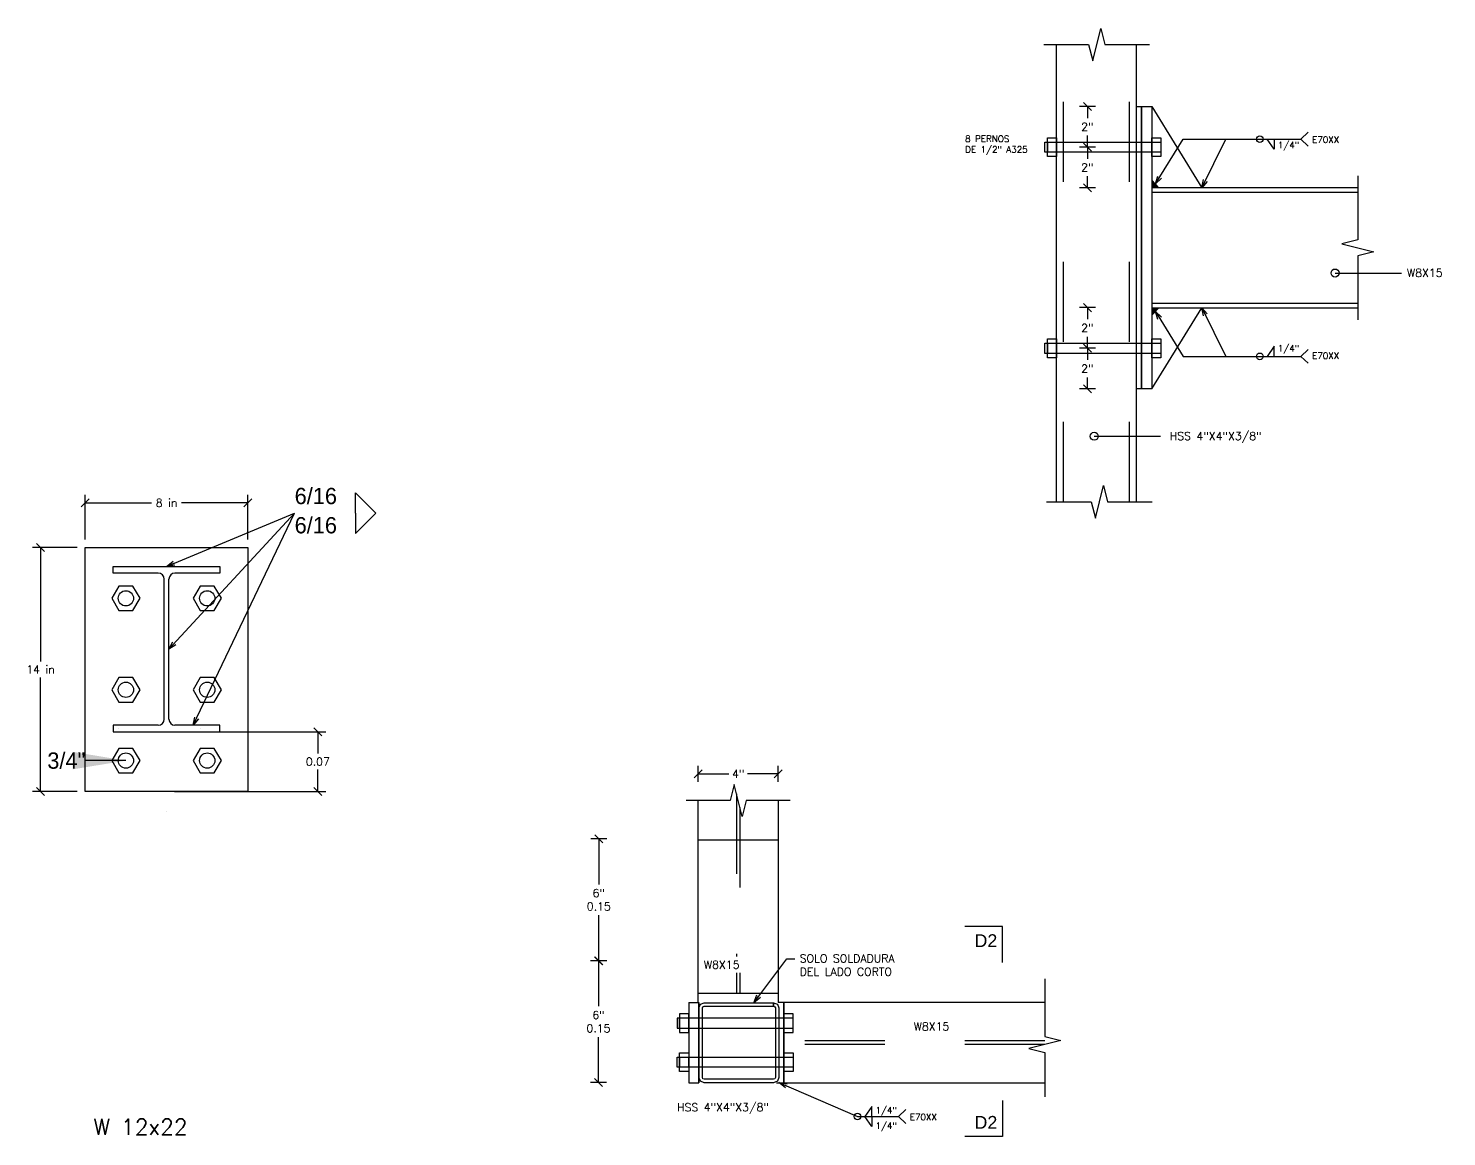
# Model space of a CAD drawing. Header units: metres. Extents: x -44 to 358, y -286 to 66.
# Drawn here: x 147.023 to 148.795, y 10.563 to 11.948 of the extents above; entities that cross this region are included whole.
import ezdxf
from ezdxf.enums import TextEntityAlignment as Align

# ---------------------------------------------------------------- set-up
doc = ezdxf.new("R2010")
doc.units = ezdxf.units.M
doc.header["$LTSCALE"] = 0.3
doc.header["$PDMODE"] = 3
doc.linetypes.add('DASHED', pattern=[0.75, 0.5, -0.25])
for name, color, linetype in [('CONNECTORS', 7, 'Continuous'), ('DEFAULT', 7, 'Continuous'), ('DEFAULT_DEFAULT', 7, 'Continuous'), ('DIMTEXTO', 4, 'Continuous'), ('GEOMETRY_CONNECTORS', 7, 'Continuous'), ('GEOMETRY_MEMBERS', 7, 'Continuous'), ('GEOMETRY_WELDS', 7, 'Continuous'), ('MALLA', 2, 'Continuous'), ('MEMBERS', 7, 'Continuous'), ('Vigas Perfil', 1, 'Continuous')]:
    doc.layers.add(name, color=color, linetype=linetype)
doc.styles.add('SMPLEX', font='simplex.shx')
doc.dimstyles.new('D-5', dxfattribs={"dimscale": 0.05, "dimtxt": 0.2, "dimasz": 0.2, "dimexe": 0.2, "dimexo": 0.2, "dimgap": 0.1, "dimtad": 0, "dimtih": 1, "dimtoh": 1, "dimzin": 0, "dimdsep": 46, "dimtxsty": 'SMPLEX', "dimblk1": 'OBLIQUE', "dimblk2": 'OBLIQUE', "dimsah": 1, "dimcen": 0.2, "dimclrd": 4, "dimclre": 4, "dimclrt": 4, "dimadec": 0, "dimazin": 0, "dimtfac": 1, "dimtmove": 0, "dimatfit": 3, "dimldrblk": 'OPEN30', "dimfxl": 0.2, "dimfxlon": 1, "dimtolj": 1, "dimtzin": 0, "dimarcsym": 0})
doc.dimstyles.get("Standard").update_dxf_attribs({"dimtxt": 0.18, "dimasz": 0.18, "dimexe": 0.18, "dimexo": 0.0625, "dimgap": 0.09, "dimtad": 0, "dimtih": 1, "dimtoh": 1, "dimdec": 4, "dimzin": 0, "dimdsep": 46, "dimtxsty": 'Standard', "dimcen": 0.09, "dimadec": 0, "dimazin": 0, "dimtfac": 1, "dimtdec": 4, "dimtofl": 0, "dimtmove": 0, "dimatfit": 3, "dimfxl": 1, "dimtolj": 1, "dimtzin": 0, "dimarcsym": 0})

# ---------------------------------------------------------------- blocks, each defined once
blk = doc.blocks.new('_OBLIQUE')
at = {"color": 0, "linetype": 'ByBlock'}
blk.add_line((-0.5, -0.5), (0.5, 0.5), dxfattribs=at)
blk = doc.blocks.new('*D352')
at = {"layer": 'DEFPOINTS', "color": 0, "linetype": 'Continuous', "transparency": 16777216}
for p in [(147.9597, 11.0163), (147.8596, 10.8839), (147.9597, 10.8839)]:
    blk.add_point(p, dxfattribs=at)
at = {"layer": 'DIMTEXTO', "color": 4, "linetype": 'Continuous', "lineweight": -2, "transparency": 16777216}
for p, q in [((147.8596, 11.0063), (147.8596, 11.0263)), ((147.9597, 11.0063), (147.9597, 11.0263)), ((147.8596, 11.0163), (147.898, 11.0163)), ((147.9597, 11.0163), (147.9213, 11.0163))]:
    blk.add_line(p, q, dxfattribs=at)
at = {"layer": 'DIMTEXTO', "color": 4, "linetype": 'Continuous', "lineweight": -2, "transparency": 16777216, "xscale": 0.01, "yscale": 0.01, "zscale": 0.01, "rotation": 180}
blk.add_blockref('_OBLIQUE', (147.8596, 11.0163), dxfattribs=at)
at = {"layer": 'DIMTEXTO', "color": 4, "linetype": 'Continuous', "lineweight": -2, "transparency": 16777216, "xscale": 0.01, "yscale": 0.01, "zscale": 0.01}
blk.add_blockref('_OBLIQUE', (147.9597, 11.0163), dxfattribs=at)
at = {"layer": 'DIMTEXTO', "color": 4, "linetype": 'Continuous', "lineweight": 0, "transparency": 16777216, "insert": (147.9096, 11.0163), "char_height": 0.01, "attachment_point": 5, "style": 'SMPLEX'}
blk.add_mtext('\\A1;4" ', dxfattribs=at)
blk = doc.blocks.new('_Open30')
at = {"color": 0, "lineweight": -2}
for p, q in [((-1, 0.27), (0, 0)), ((0, 0), (-1, -0.27)), ((0, 0), (-1, 0))]:
    blk.add_line(p, q, dxfattribs=at)
blk = doc.blocks.new('*D353')
at = {"layer": 'DEFPOINTS', "color": 0, "transparency": 16777216}
for p in [(147.7603, 10.9353), (147.7354, 10.7829), (147.7603, 10.7829)]:
    blk.add_point(p, dxfattribs=at)
at = {"layer": 'DIMTEXTO', "color": 4, "lineweight": -2, "transparency": 16777216}
for p, q in [((147.7454, 10.9353), (147.7254, 10.9353)), ((147.7354, 10.9353), (147.7354, 10.8783)), ((147.7354, 10.7829), (147.7354, 10.8398)), ((147.7454, 10.7829), (147.7254, 10.7829))]:
    blk.add_line(p, q, dxfattribs=at)
at = {"layer": 'DIMTEXTO', "color": 4, "lineweight": -2, "transparency": 16777216, "xscale": 0.01, "yscale": 0.01, "zscale": 0.01}
for p, rotation in [((147.7354, 10.9353), 90), ((147.7354, 10.7829), 270)]:
    blk.add_blockref('_OBLIQUE', p, dxfattribs=dict(at, rotation=rotation))
at = {"layer": 'DIMTEXTO', "color": 4, "transparency": 16777216, "insert": (147.7354, 10.8591), "char_height": 0.01, "attachment_point": 5, "style": 'SMPLEX'}
blk.add_mtext('\\A1;6"\\P0.15', dxfattribs=at)
blk = doc.blocks.new('*D354')
at = {"layer": 'DEFPOINTS', "color": 0, "linetype": 'Continuous', "transparency": 16777216}
for p in [(147.735, 10.7829), (147.7703, 10.7829), (147.8727, 10.6305)]:
    blk.add_point(p, dxfattribs=at)
at = {"layer": 'DIMTEXTO', "color": 4, "linetype": 'Continuous', "lineweight": -2, "transparency": 16777216}
for p, q in [((147.745, 10.7829), (147.725, 10.7829)), ((147.735, 10.7829), (147.735, 10.7259)), ((147.735, 10.6305), (147.735, 10.6874)), ((147.745, 10.6305), (147.725, 10.6305))]:
    blk.add_line(p, q, dxfattribs=at)
at = {"layer": 'DIMTEXTO', "color": 4, "linetype": 'Continuous', "lineweight": -2, "transparency": 16777216, "xscale": 0.01, "yscale": 0.01, "zscale": 0.01}
for p, rotation in [((147.735, 10.7829), 90), ((147.735, 10.6305), 270)]:
    blk.add_blockref('_OBLIQUE', p, dxfattribs=dict(at, rotation=rotation))
at = {"layer": 'DIMTEXTO', "color": 4, "linetype": 'Continuous', "lineweight": 0, "transparency": 16777216, "insert": (147.735, 10.7067), "char_height": 0.01, "attachment_point": 5, "style": 'SMPLEX'}
blk.add_mtext('\\A1;6" \\P0.15', dxfattribs=at)
blk = doc.blocks.new('*D358')
at = {"layer": 'DEFPOINTS', "color": 0, "transparency": 16777216}
for p in [(148.4263, 11.8504), (148.3458, 11.7996), (148.4263, 11.7996)]:
    blk.add_point(p, dxfattribs=at)
at = {"layer": 'DIMTEXTO', "color": 4, "lineweight": -2, "transparency": 16777216}
for p, q in [((148.3558, 11.8504), (148.3358, 11.8504)), ((148.3458, 11.8504), (148.3458, 11.836)), ((148.3458, 11.7996), (148.3458, 11.8141)), ((148.3558, 11.7996), (148.3358, 11.7996))]:
    blk.add_line(p, q, dxfattribs=at)
at = {"layer": 'DIMTEXTO', "color": 4, "lineweight": -2, "transparency": 16777216, "xscale": 0.01, "yscale": 0.01, "zscale": 0.01}
for p, rotation in [((148.3458, 11.8504), 90), ((148.3458, 11.7996), 270)]:
    blk.add_blockref('_OBLIQUE', p, dxfattribs=dict(at, rotation=rotation))
at = {"layer": 'DIMTEXTO', "color": 4, "transparency": 16777216, "insert": (148.3458, 11.825), "char_height": 0.01, "attachment_point": 5, "style": 'SMPLEX'}
blk.add_mtext('\\A1;2"', dxfattribs=at)
blk = doc.blocks.new('*D359')
at = {"layer": 'DEFPOINTS', "color": 0, "transparency": 16777216}
for p in [(148.4263, 11.7996), (148.3458, 11.7488), (148.4263, 11.7488)]:
    blk.add_point(p, dxfattribs=at)
at = {"layer": 'DIMTEXTO', "color": 4, "lineweight": -2, "transparency": 16777216}
for p, q in [((148.3558, 11.7996), (148.3358, 11.7996)), ((148.3458, 11.7996), (148.3458, 11.7852)), ((148.3558, 11.7488), (148.3358, 11.7488)), ((148.3458, 11.7488), (148.3458, 11.7633))]:
    blk.add_line(p, q, dxfattribs=at)
at = {"layer": 'DIMTEXTO', "color": 4, "lineweight": -2, "transparency": 16777216, "xscale": 0.01, "yscale": 0.01, "zscale": 0.01}
for p, rotation in [((148.3458, 11.7996), 90), ((148.3458, 11.7488), 270)]:
    blk.add_blockref('_OBLIQUE', p, dxfattribs=dict(at, rotation=rotation))
at = {"layer": 'DIMTEXTO', "color": 4, "transparency": 16777216, "insert": (148.3458, 11.7742), "char_height": 0.01, "attachment_point": 5, "style": 'SMPLEX'}
blk.add_mtext('\\A1;2"', dxfattribs=at)
blk = doc.blocks.new('*D360')
at = {"layer": 'DEFPOINTS', "color": 0, "transparency": 16777216}
for p in [(148.4263, 11.599), (148.3458, 11.5482), (148.4263, 11.5482)]:
    blk.add_point(p, dxfattribs=at)
at = {"layer": 'DIMTEXTO', "color": 4, "lineweight": -2, "transparency": 16777216}
for p, q in [((148.3558, 11.599), (148.3358, 11.599)), ((148.3458, 11.599), (148.3458, 11.5845)), ((148.3458, 11.5482), (148.3458, 11.5626)), ((148.3558, 11.5482), (148.3358, 11.5482))]:
    blk.add_line(p, q, dxfattribs=at)
at = {"layer": 'DIMTEXTO', "color": 4, "lineweight": -2, "transparency": 16777216, "xscale": 0.01, "yscale": 0.01, "zscale": 0.01}
for p, rotation in [((148.3458, 11.599), 90), ((148.3458, 11.5482), 270)]:
    blk.add_blockref('_OBLIQUE', p, dxfattribs=dict(at, rotation=rotation))
at = {"layer": 'DIMTEXTO', "color": 4, "transparency": 16777216, "insert": (148.3458, 11.5736), "char_height": 0.01, "attachment_point": 5, "style": 'SMPLEX'}
blk.add_mtext('\\A1;2"', dxfattribs=at)
blk = doc.blocks.new('*D361')
at = {"layer": 'DEFPOINTS', "color": 0, "transparency": 16777216}
for p in [(148.4263, 11.5482), (148.3458, 11.4974), (148.4263, 11.4974)]:
    blk.add_point(p, dxfattribs=at)
at = {"layer": 'DIMTEXTO', "color": 4, "lineweight": -2, "transparency": 16777216}
for p, q in [((148.3558, 11.5482), (148.3358, 11.5482)), ((148.3458, 11.5482), (148.3458, 11.5337)), ((148.3458, 11.4974), (148.3458, 11.5118)), ((148.3558, 11.4974), (148.3358, 11.4974))]:
    blk.add_line(p, q, dxfattribs=at)
at = {"layer": 'DIMTEXTO', "color": 4, "lineweight": -2, "transparency": 16777216, "xscale": 0.01, "yscale": 0.01, "zscale": 0.01}
for p, rotation in [((148.3458, 11.5482), 90), ((148.3458, 11.4974), 270)]:
    blk.add_blockref('_OBLIQUE', p, dxfattribs=dict(at, rotation=rotation))
at = {"layer": 'DIMTEXTO', "color": 4, "transparency": 16777216, "insert": (148.3458, 11.5228), "char_height": 0.01, "attachment_point": 5, "style": 'SMPLEX'}
blk.add_mtext('\\A1;2"', dxfattribs=at)
blk = doc.blocks.new('*D29')
at = {"layer": 'DEFPOINTS', "color": 0, "transparency": 16777216}
for p in [(15.879, 78.1985), (15.879, 78.1426), (16.0822, 78.1426)]:
    blk.add_point(p, dxfattribs=at)
at = {"layer": 'DIMTEXTO', "color": 4, "lineweight": -2, "transparency": 16777216}
for p, q in [((15.879, 78.1526), (15.879, 78.2085)), ((15.879, 78.1985), (15.9618, 78.1985)), ((16.0822, 78.1985), (15.9994, 78.1985)), ((16.0822, 78.1526), (16.0822, 78.2085))]:
    blk.add_line(p, q, dxfattribs=at)
at = {"layer": 'DIMTEXTO', "color": 4, "lineweight": -2, "transparency": 16777216, "xscale": 0.01, "yscale": 0.01, "zscale": 0.01, "rotation": 180}
blk.add_blockref('_OBLIQUE', (15.879, 78.1985), dxfattribs=at)
at = {"layer": 'DIMTEXTO', "color": 4, "lineweight": -2, "transparency": 16777216, "xscale": 0.01, "yscale": 0.01, "zscale": 0.01}
blk.add_blockref('_OBLIQUE', (16.0822, 78.1985), dxfattribs=at)
at = {"layer": 'DIMTEXTO', "color": 4, "transparency": 16777216, "insert": (15.9806, 78.1985), "char_height": 0.01, "attachment_point": 5, "style": 'SMPLEX'}
blk.add_mtext('\\A1;8 in', dxfattribs=at)
blk = doc.blocks.new('*D30')
at = {"layer": 'DEFPOINTS', "color": 0, "transparency": 16777216}
for p in [(15.8231, 78.1426), (15.879, 78.1426), (15.879, 77.8378)]:
    blk.add_point(p, dxfattribs=at)
at = {"layer": 'DIMTEXTO', "color": 4, "lineweight": -2, "transparency": 16777216}
for p, q in [((15.869, 78.1426), (15.8131, 78.1426)), ((15.8231, 78.1426), (15.8231, 78.0002)), ((15.8231, 77.8378), (15.8231, 77.9802)), ((15.869, 77.8378), (15.8131, 77.8378))]:
    blk.add_line(p, q, dxfattribs=at)
at = {"layer": 'DIMTEXTO', "color": 4, "lineweight": -2, "transparency": 16777216, "xscale": 0.01, "yscale": 0.01, "zscale": 0.01}
for p, rotation in [((15.8231, 78.1426), 90), ((15.8231, 77.8378), 270)]:
    blk.add_blockref('_OBLIQUE', p, dxfattribs=dict(at, rotation=rotation))
at = {"layer": 'DIMTEXTO', "color": 4, "transparency": 16777216, "insert": (15.8231, 77.9902), "char_height": 0.01, "attachment_point": 5, "style": 'SMPLEX'}
blk.add_mtext('\\A1;14 in', dxfattribs=at)
blk = doc.blocks.new('*D31')
at = {"layer": 'DEFPOINTS', "color": 0, "transparency": 16777216}
for p in [(15.9806, 77.9122), (15.9806, 77.8378), (16.1696, 77.8378)]:
    blk.add_point(p, dxfattribs=at)
at = {"layer": 'DIMTEXTO', "color": 4, "lineweight": -2, "transparency": 16777216}
for p, q in [((15.9906, 77.9122), (16.1796, 77.9122)), ((16.1696, 77.9122), (16.1696, 77.885)), ((16.1696, 77.8378), (16.1696, 77.865)), ((15.9906, 77.8378), (16.1796, 77.8378))]:
    blk.add_line(p, q, dxfattribs=at)
at = {"layer": 'DIMTEXTO', "color": 4, "lineweight": -2, "transparency": 16777216, "xscale": 0.01, "yscale": 0.01, "zscale": 0.01}
for p, rotation in [((16.1696, 77.9122), 90), ((16.1696, 77.8378), 270)]:
    blk.add_blockref('_OBLIQUE', p, dxfattribs=dict(at, rotation=rotation))
at = {"layer": 'DIMTEXTO', "color": 4, "transparency": 16777216, "insert": (16.1696, 77.875), "char_height": 0.01, "attachment_point": 5, "style": 'SMPLEX'}
blk.add_mtext('\\A1;0.07', dxfattribs=at)
blk = doc.blocks.new('A$C87ca5578')
at = {"layer": 'DEFAULT_DEFAULT', "color": 31, "linetype": 'Continuous', "ltscale": 0.1}
for p, q in [((0.1155, 0.282), (0.1067, 0.2667)), ((0.1155, 0.282), (0.1067, 0.2667)), ((0.1067, 0.2667), (0.1155, 0.2514)), ((0.1067, 0.2667), (0.1155, 0.2514)), ((0.1331, 0.282), (0.1155, 0.282)), ((0.1155, 0.282), (0.1155, 0.282)), ((0.1331, 0.282), (0.1155, 0.282)), ((0.1155, 0.282), (0.1155, 0.282)), ((0.1419, 0.2667), (0.1331, 0.282)), ((0.1419, 0.2667), (0.1331, 0.282)), ((0.1331, 0.2514), (0.1419, 0.2667)), ((0.1331, 0.2514), (0.1419, 0.2667)), ((0.2171, 0.282), (0.2083, 0.2667)), ((0.2171, 0.282), (0.2083, 0.2667)), ((0.2083, 0.2667), (0.2171, 0.2514)), ((0.2083, 0.2667), (0.2171, 0.2514)), ((0.2347, 0.282), (0.2171, 0.282)), ((0.2171, 0.282), (0.2171, 0.282)), ((0.2347, 0.282), (0.2171, 0.282)), ((0.2171, 0.282), (0.2171, 0.282)), ((0.2435, 0.2667), (0.2347, 0.282)), ((0.2435, 0.2667), (0.2347, 0.282)), ((0.2347, 0.2514), (0.2435, 0.2667)), ((0.2347, 0.2514), (0.2435, 0.2667)), ((0.1155, 0.2514), (0.1331, 0.2514)), ((0.1155, 0.2514), (0.1331, 0.2514)), ((0.2171, 0.2514), (0.2347, 0.2514)), ((0.2171, 0.2514), (0.2347, 0.2514)), ((0.1155, 0.1677), (0.1067, 0.1524)), ((0.1155, 0.1677), (0.1067, 0.1524)), ((0.1331, 0.1677), (0.1155, 0.1677)), ((0.1155, 0.1677), (0.1155, 0.1677)), ((0.1331, 0.1677), (0.1155, 0.1677)), ((0.1155, 0.1677), (0.1155, 0.1677)), ((0.1419, 0.1524), (0.1331, 0.1677)), ((0.1419, 0.1524), (0.1331, 0.1677)), ((0.2171, 0.1677), (0.2083, 0.1524)), ((0.2171, 0.1677), (0.2083, 0.1524)), ((0.2347, 0.1677), (0.2171, 0.1677)), ((0.2171, 0.1677), (0.2171, 0.1677)), ((0.2347, 0.1677), (0.2171, 0.1677)), ((0.2171, 0.1677), (0.2171, 0.1677)), ((0.2435, 0.1524), (0.2347, 0.1677)), ((0.2435, 0.1524), (0.2347, 0.1677)), ((0.1067, 0.1524), (0.1155, 0.1371)), ((0.1067, 0.1524), (0.1155, 0.1371)), ((0.1331, 0.1371), (0.1419, 0.1524)), ((0.1331, 0.1371), (0.1419, 0.1524)), ((0.2083, 0.1524), (0.2171, 0.1371)), ((0.2083, 0.1524), (0.2171, 0.1371)), ((0.2347, 0.1371), (0.2435, 0.1524)), ((0.2347, 0.1371), (0.2435, 0.1524)), ((0.1155, 0.1371), (0.1331, 0.1371)), ((0.1155, 0.1371), (0.1331, 0.1371)), ((0.2171, 0.1371), (0.2347, 0.1371)), ((0.2171, 0.1371), (0.2347, 0.1371)), ((0.1155, 0.1042), (0.1155, 0.1042)), ((0.1155, 0.1042), (0.1155, 0.1042)), ((0.2171, 0.1042), (0.2171, 0.1042)), ((0.2171, 0.1042), (0.2171, 0.1042)), ((0.1155, 0.0792), (0.1067, 0.0639)), ((0.1155, 0.0792), (0.1067, 0.0639)), ((0.1331, 0.0792), (0.1155, 0.0792)), ((0.1419, 0.0639), (0.1331, 0.0792)), ((0.1419, 0.0639), (0.1331, 0.0792)), ((0.2171, 0.0792), (0.2083, 0.0639)), ((0.2171, 0.0792), (0.2083, 0.0639)), ((0.2347, 0.0792), (0.2171, 0.0792)), ((0.2435, 0.0639), (0.2347, 0.0792)), ((0.2435, 0.0639), (0.2347, 0.0792)), ((0.1067, 0.0639), (0.1155, 0.0486)), ((0.1067, 0.0639), (0.1155, 0.0486)), ((0.1331, 0.0486), (0.1419, 0.0639)), ((0.1331, 0.0486), (0.1419, 0.0639)), ((0.2083, 0.0639), (0.2171, 0.0486)), ((0.2083, 0.0639), (0.2171, 0.0486)), ((0.2347, 0.0486), (0.2435, 0.0639)), ((0.2347, 0.0486), (0.2435, 0.0639)), ((0.1155, 0.0486), (0.1331, 0.0486)), ((0.1155, 0.0486), (0.1331, 0.0486)), ((0.2171, 0.0486), (0.2347, 0.0486)), ((0.2171, 0.0486), (0.2347, 0.0486))]:
    blk.add_line(p, q, dxfattribs=at)
at = {"layer": 'DEFAULT_DEFAULT', "color": 139, "linetype": 'Continuous', "ltscale": 0.1}
blk.add_line((0.1751, 0), (0.1751, 0), dxfattribs=at)
blk.add_line((0.1751, 0), (0.1751, 0), dxfattribs=at)
blk.add_line((0.1751, 0), (0.1751, 0), dxfattribs=at)
blk.add_line((0.1751, 0), (0.1751, 0), dxfattribs=at)
blk.add_line((0.1751, 0), (0.1751, 0), dxfattribs=at)
blk.add_line((0.1751, 0), (0.1751, 0), dxfattribs=at)
blk.add_line((0.1751, 0), (0.1751, 0), dxfattribs=at)
blk.add_line((0.1751, 0), (0.1751, 0), dxfattribs=at)
blk.add_line((0.1751, 0), (0.1751, 0), dxfattribs=at)
blk.add_line((0.1751, 0), (0.1751, 0), dxfattribs=at)
blk.add_line((0.1751, 0), (0.1751, 0), dxfattribs=at)
blk.add_line((0.1751, 0), (0.1751, 0), dxfattribs=at)
at = {"layer": 'DEFAULT_DEFAULT', "color": 31, "linetype": 'Continuous'}
for centre in [(0.1243, 0.2667), (0.2259, 0.2667), (0.1243, 0.1524), (0.2259, 0.1524), (0.1243, 0.0639), (0.2259, 0.0639)]:
    blk.add_circle(centre, 0.00953, dxfattribs=at)
at = {"layer": 'GEOMETRY_CONNECTORS', "color": 82, "linetype": 'Continuous', "ltscale": 0.1}
for p, q in [((0.0735, 0.3302), (0.2767, 0.3302)), ((0.0735, 0.0254), (0.0735, 0.3302)), ((0.2767, 0.3302), (0.2767, 0.0254)), ((0.2767, 0.0254), (0.0735, 0.0254))]:
    blk.add_line(p, q, dxfattribs=at)
at = {"layer": 'GEOMETRY_MEMBERS', "color": 141, "linetype": 'Continuous', "ltscale": 0.1}
for p, q in [((0.1084, 0.2982), (0.1084, 0.3066)), ((0.1084, 0.3066), (0.2418, 0.3066)), ((0.2418, 0.3066), (0.2418, 0.2982)), ((0.1646, 0.2982), (0.1084, 0.2982)), ((0.1722, 0.1158), (0.1722, 0.2906)), ((0.178, 0.1158), (0.178, 0.2906)), ((0.2418, 0.2982), (0.1856, 0.2982)), ((0.1646, 0.1082), (0.1084, 0.1082)), ((0.1084, 0.1082), (0.1084, 0.0998)), ((0.2418, 0.1082), (0.1856, 0.1082)), ((0.2418, 0.0998), (0.2418, 0.1082)), ((0.1084, 0.0998), (0.2418, 0.0998))]:
    blk.add_line(p, q, dxfattribs=at)
at = {"layer": 'GEOMETRY_MEMBERS', "color": 141, "linetype": 'Continuous'}
for centre, start, end in [((0.1646, 0.2906), 0, 90), ((0.1856, 0.2906), 90, 180), ((0.1646, 0.1158), 270, 0), ((0.1856, 0.1158), 180, 270)]:
    blk.add_arc(centre, 0.00762, start, end, dxfattribs=at)
at = {"layer": 'GEOMETRY_WELDS', "color": 54, "linetype": 'Continuous', "ltscale": 0.1}
for p, q in [((0.4113, 0.3733), (0.4113, 0.3987)), ((0.4113, 0.3987), (0.4367, 0.3733)), ((0.4113, 0.3733), (0.4113, 0.3479)), ((0.4113, 0.3479), (0.4367, 0.3733))]:
    blk.add_line(p, q, dxfattribs=at)
at = {"layer": 'DEFAULT_DEFAULT', "color": 254, "linetype": 'Continuous'}
blk.add_text('3/4"', height=0.02032, dxfattribs=at).set_placement((0.0735, 0.0639), align=Align.MIDDLE_RIGHT)
at = {"layer": 'GEOMETRY_WELDS', "color": 54, "linetype": 'Continuous'}
blk.add_text('6/16', height=0.02032, dxfattribs=at).set_placement((0.3351, 0.3783), align=Align.BOTTOM_LEFT)
blk.add_text('6/16', height=0.02032, dxfattribs=at).set_placement((0.3351, 0.3682), align=Align.TOP_LEFT)
at = {"layer": 'DIMTEXTO'}
dim = blk.add_linear_dim(base=(0.0735, 0.3861), p1=(0.2767, 0.3302), p2=(0.0735, 0.3302), text='8 in', dimstyle='D-5', dxfattribs=at)
dim.commit()
dim.dimension.update_dxf_attribs({"geometry": '*D29', "text_midpoint": (0.1751, 0.3861), "insert": (-15.8055, -77.8124)})
dim = blk.add_linear_dim(base=(0.0176, 0.3302), p1=(0.0735, 0.0254), p2=(0.0735, 0.3302), angle=270, text='14 in', dimstyle='D-5', dxfattribs=at)
dim.commit()
dim.dimension.update_dxf_attribs({"geometry": '*D30', "text_midpoint": (0.0176, 0.1778), "insert": (-15.8055, -77.8124)})
dim = blk.add_linear_dim(base=(0.3641, 0.0254), p1=(0.1751, 0.0998), p2=(0.1751, 0.0254), angle=90, dimstyle='D-5', dxfattribs=at)
dim.commit()
dim.dimension.update_dxf_attribs({"geometry": '*D31', "text_midpoint": (0.3641, 0.0626), "insert": (-15.8055, -77.8124)})
at = {"layer": 'DEFAULT_DEFAULT', "color": 254, "linetype": 'Continuous'}
blk.add_leader([(0.1243, 0.0639), (0.0735, 0.0639)], dimstyle='Standard', override={"dimasz": 0.066667}, dxfattribs=at)
at = {"layer": 'DIMTEXTO'}
for points in [[(0.1751, 0.3066), (0.3351, 0.3733)], [(0.178, 0.2032), (0.3351, 0.3733)], [(0.2084, 0.1082), (0.3351, 0.3733)]]:
    blk.add_leader(points, dimstyle='D-5', dxfattribs=at)

msp = doc.modelspace()

# ---------------------------------------------------------------- hatches: boundary and pattern name
at = {"layer": 'DIMTEXTO'}
h = msp.add_hatch(color=256, dxfattribs=at)
h.dxf.hatch_style = 1
h.paths.add_polyline_path([(148.4263217, 11.75836), (148.4263217, 11.748835), (148.4351642, 11.748835)])
h = msp.add_hatch(color=256, dxfattribs=at)
h.dxf.hatch_style = 1
h.paths.add_polyline_path([(148.4263217, 11.58945), (148.4263217, 11.598975), (148.4351642, 11.598975)])

# ---------------------------------------------------------------- linework, layer by layer
at = {"layer": 'CONNECTORS', "color": 3, "linetype": 'Continuous', "ltscale": 0.1}
for p, q in [((148.4072717, 11.8504351), (148.4136216, 11.8504351)), ((148.4136216, 11.8504351), (148.4136216, 11.4973749)), ((148.4136216, 11.8504351), (148.4263217, 11.8504351)), ((148.4136216, 11.4973749), (148.4136216, 11.8504351)), ((148.4263217, 11.8504351), (148.4263217, 11.4973749)), ((148.4263217, 11.8504351), (148.4888538, 11.7488347)), ((148.4263217, 11.75836), (148.4263217, 11.748835)), ((148.4263217, 11.4973749), (148.4888538, 11.5989752)), ((148.4136216, 11.4973749), (148.4072717, 11.4973749)), ((148.4263217, 11.4973749), (148.4136216, 11.4973749)), ((147.9596615, 10.9336528), (147.8595857, 10.9336528)), ((147.8595857, 10.7423974), (147.9596615, 10.7423974)), ((147.8477234, 10.7304909), (147.8477234, 10.6304151)), ((147.8477234, 10.7304909), (147.8604235, 10.7304909)), ((147.8604235, 10.7304909), (147.8604235, 10.6304151)), ((147.8604235, 10.6304151), (147.8604235, 10.7304909)), ((147.9667734, 10.7304909), (147.9667734, 10.6304151)), ((147.9667734, 10.6304151), (147.9667734, 10.7304909)), ((147.8477234, 10.6304151), (147.8604235, 10.6304151))]:
    msp.add_line(p, q, dxfattribs=at)
at = {"layer": 'DEFAULT', "color": 8, "linetype": 'Continuous', "ltscale": 0.1}
for p, q in [((148.2926666, 11.805985), (148.2958417, 11.805985)), ((148.2926666, 11.7932852), (148.2926666, 11.805985)), ((148.2958417, 11.8113827), (148.3072717, 11.8113827)), ((148.2958417, 11.7878875), (148.2958417, 11.8113827)), ((148.2958417, 11.805985), (148.3072717, 11.805985)), ((148.2958417, 11.7932852), (148.2958417, 11.805985)), ((148.2958417, 11.805985), (148.2958417, 11.7932852)), ((148.3072717, 11.8113827), (148.3072717, 11.7878875)), ((148.3072717, 11.805985), (148.4263217, 11.805985)), ((148.3072717, 11.7932852), (148.3072717, 11.805985)), ((148.3072717, 11.805985), (148.3072717, 11.7932852)), ((148.4263217, 11.8113827), (148.4377517, 11.8113827)), ((148.4263217, 11.7878875), (148.4263217, 11.8113827)), ((148.4263217, 11.805985), (148.4263217, 11.7932852)), ((148.4263217, 11.805985), (148.4377517, 11.805985)), ((148.4263217, 11.7932852), (148.4263217, 11.805985)), ((148.4377517, 11.8113827), (148.4377517, 11.7878875)), ((148.4377517, 11.805985), (148.4377517, 11.7932852)), ((148.2958417, 11.7932852), (148.2926666, 11.7932852)), ((148.3072717, 11.7932852), (148.2958417, 11.7932852)), ((148.3072717, 11.7878875), (148.2958417, 11.7878875)), ((148.4263217, 11.7932852), (148.3072717, 11.7932852)), ((148.4377517, 11.7932852), (148.4263217, 11.7932852)), ((148.4377517, 11.7878875), (148.4263217, 11.7878875)), ((148.2926666, 11.5545249), (148.2958417, 11.5545249)), ((148.2926666, 11.5418251), (148.2926666, 11.5545249)), ((148.2958417, 11.5599226), (148.3072717, 11.5599226)), ((148.2958417, 11.5364274), (148.2958417, 11.5599226)), ((148.2958417, 11.5545249), (148.3072717, 11.5545249)), ((148.2958417, 11.5418251), (148.2958417, 11.5545249)), ((148.2958417, 11.5545249), (148.2958417, 11.5418251)), ((148.3072717, 11.5599226), (148.3072717, 11.5364274)), ((148.3072717, 11.5545249), (148.4263217, 11.5545249)), ((148.3072717, 11.5418251), (148.3072717, 11.5545249)), ((148.3072717, 11.5545249), (148.3072717, 11.5418251)), ((148.4263217, 11.5599226), (148.4377517, 11.5599226)), ((148.4263217, 11.5364274), (148.4263217, 11.5599226)), ((148.4263217, 11.5545249), (148.4263217, 11.5418251)), ((148.4263217, 11.5545249), (148.4377517, 11.5545249)), ((148.4263217, 11.5418251), (148.4263217, 11.5545249)), ((148.4377517, 11.5599226), (148.4377517, 11.5364274)), ((148.4377517, 11.5545249), (148.4377517, 11.5418251)), ((148.2958417, 11.5418251), (148.2926666, 11.5418251)), ((148.3072717, 11.5418251), (148.2958417, 11.5418251)), ((148.3072717, 11.5364274), (148.2958417, 11.5364274)), ((148.4263217, 11.5418251), (148.3072717, 11.5418251)), ((148.4377517, 11.5418251), (148.4263217, 11.5418251)), ((148.4377517, 11.5364274), (148.4263217, 11.5364274)), ((147.8362934, 10.711091), (147.8331183, 10.711091)), ((147.8331183, 10.711091), (147.8331183, 10.698391)), ((147.8477234, 10.7164885), (147.8362934, 10.7164885)), ((147.8362934, 10.7164885), (147.8362934, 10.6929935)), ((147.8477234, 10.711091), (147.8362934, 10.711091)), ((147.8362934, 10.711091), (147.8362934, 10.698391)), ((147.8362934, 10.698391), (147.8362934, 10.711091)), ((147.8477234, 10.6929935), (147.8477234, 10.7164885)), ((147.9667734, 10.711091), (147.8477234, 10.711091)), ((147.8477234, 10.711091), (147.8477234, 10.698391)), ((147.8477234, 10.698391), (147.8477234, 10.711091)), ((147.9782034, 10.7164885), (147.9667734, 10.7164885)), ((147.9667734, 10.7164885), (147.9667734, 10.6929935)), ((147.9667734, 10.698391), (147.9667734, 10.711091)), ((147.9782034, 10.711091), (147.9667734, 10.711091)), ((147.9667734, 10.711091), (147.9667734, 10.698391)), ((147.9782034, 10.6929935), (147.9782034, 10.7164885)), ((147.9782034, 10.698391), (147.9782034, 10.711091)), ((147.8331183, 10.698391), (147.8362934, 10.698391)), ((147.8362934, 10.698391), (147.8477234, 10.698391)), ((147.8362934, 10.6929935), (147.8477234, 10.6929935)), ((147.8477234, 10.698391), (147.9667734, 10.698391)), ((147.9667734, 10.698391), (147.9782034, 10.698391)), ((147.9667734, 10.6929935), (147.9782034, 10.6929935)), ((147.8362934, 10.6444176), (147.8362934, 10.6679126)), ((147.8362934, 10.6679126), (147.8477234, 10.6679126)), ((147.8477234, 10.6679126), (147.8477234, 10.6444176)), ((147.9667734, 10.6679126), (147.9782034, 10.6679126)), ((147.9782034, 10.6679126), (147.9782034, 10.6444176)), ((147.8331183, 10.6625151), (147.8362934, 10.6625151)), ((147.8331183, 10.6498151), (147.8331183, 10.6625151)), ((147.8362934, 10.6498151), (147.8331183, 10.6498151)), ((147.8362934, 10.6625151), (147.8477234, 10.6625151)), ((147.8362934, 10.6498151), (147.8362934, 10.6625151)), ((147.8362934, 10.6625151), (147.8362934, 10.6498151)), ((147.8477234, 10.6498151), (147.8362934, 10.6498151)), ((147.8477234, 10.6625151), (147.9667734, 10.6625151)), ((147.8477234, 10.6498151), (147.8477234, 10.6625151)), ((147.8477234, 10.6625151), (147.8477234, 10.6498151)), ((147.9667734, 10.6498151), (147.8477234, 10.6498151)), ((147.9667734, 10.6625151), (147.9782034, 10.6625151)), ((147.9782034, 10.6498151), (147.9667734, 10.6498151)), ((147.9782034, 10.6625151), (147.9782034, 10.6498151)), ((147.8477234, 10.6444176), (147.8362934, 10.6444176)), ((147.9782034, 10.6444176), (147.9667734, 10.6444176))]:
    msp.add_line(p, q, dxfattribs=at)
at = {"layer": 'DIMTEXTO'}
for p, q in [((148.5790637, 11.7970466), (148.5703761, 11.8096393)), ((148.5790637, 11.8096393), (148.5790637, 11.7970466)), ((148.6125188, 11.8096393), (148.6217655, 11.8183618)), ((148.6125188, 11.8096393), (148.6217655, 11.8009168)), ((148.4263217, 11.75836), (148.4351642, 11.748835)), ((148.4263217, 11.58945), (148.4351642, 11.598975)), ((148.5790637, 11.5507634), (148.5703761, 11.5381706)), ((148.5790637, 11.5381706), (148.5790637, 11.5507634)), ((148.6125188, 11.5381706), (148.6217655, 11.5468931)), ((148.6125188, 11.5381706), (148.6217655, 11.5294481)), ((148.076398, 10.6007986), (148.0677104, 10.5882058)), ((148.076398, 10.5882058), (148.076398, 10.6007986)), ((148.1098531, 10.5882058), (148.1190997, 10.5969283)), ((148.076398, 10.575613), (148.0677104, 10.5882058)), ((148.076398, 10.5882058), (148.076398, 10.575613)), ((148.1098531, 10.5882058), (148.1190997, 10.5794833))]:
    msp.add_line(p, q, dxfattribs=at)
at = {"layer": 'DIMTEXTO', "color": 6}
for p, q in [((148.2396567, 10.8257883), (148.1925601, 10.8257883)), ((148.2396567, 10.7807909), (148.2396567, 10.8257883)), ((148.2396567, 10.6080266), (148.2396567, 10.5630293)), ((148.2396567, 10.5630293), (148.1925601, 10.5630293))]:
    msp.add_line(p, q, dxfattribs=at)
at = {"layer": 'DIMTEXTO'}
for centre in [(148.5612147, 11.8096393), (148.5612147, 11.5381706), (148.0585489, 10.5882058)]:
    msp.add_circle(centre, 0.004175, dxfattribs=at)
at = {"layer": 'MEMBERS', "color": 5, "linetype": 'Continuous', "ltscale": 0.1}
for p, q in [((148.3524524, 11.9074111), (148.3626122, 11.948051)), ((148.3626122, 11.948051), (148.3676923, 11.9277311)), ((148.2914925, 11.9277311), (148.3473723, 11.9277311)), ((148.3473723, 11.9277311), (148.3524524, 11.9074111)), ((148.3676923, 11.9277311), (148.4235721, 11.9277311)), ((148.6837473, 11.7638461), (148.6837473, 11.6839125)), ((148.6837473, 11.6839125), (148.6637321, 11.6789089)), ((148.6637321, 11.6789089), (148.7037624, 11.6689011)), ((148.7037624, 11.6689011), (148.6837473, 11.6638975)), ((148.6837473, 11.6638975), (148.6837473, 11.5839639)), ((148.3558182, 11.3360553), (148.365978, 11.3766953)), ((148.365978, 11.3766953), (148.3710581, 11.3563752)), ((148.2948583, 11.3563752), (148.3507381, 11.3563752)), ((148.3507381, 11.3563752), (148.3558182, 11.3360553)), ((148.3710581, 11.3563752), (148.4269379, 11.3563752))]:
    msp.add_line(p, q, dxfattribs=at)
at = {"layer": 'MEMBERS', "color": 9, "linetype": 'DASHED', "ltscale": 0.01}
for p, q in [((148.3161361, 11.3563752), (148.3161361, 11.9277311)), ((148.3984072, 11.3563752), (148.3984072, 11.9277311)), ((147.9074646, 10.9915647), (147.9074646, 10.7423974)), ((147.9117827, 10.9742927), (147.9117827, 10.7423974)), ((148.2926275, 10.68265), (147.9604235, 10.68265)), ((148.2926275, 10.6783319), (147.9604235, 10.6783319))]:
    msp.add_line(p, q, dxfattribs=at)
at = {"layer": 'MEMBERS', "color": 9, "linetype": 'Continuous', "ltscale": 0.1}
msp.add_line((148.4263217, 11.748835), (148.4263217, 11.5989751), dxfattribs=at)
at = {"layer": 'MEMBERS', "color": 5, "linetype": 'Continuous', "ltscale": 0.1}
for points in [[(147.9746728, 10.9829287), (147.9196313, 10.9829287), (147.9146274, 10.9629136), (147.9046199, 11.0029439), (147.899616, 10.9829287), (147.8445743, 10.9829287)], [(148.2926275, 10.7602337), (148.2926275, 10.6879891), (148.3126426, 10.6829852), (148.2726123, 10.6729777), (148.2926275, 10.6679738), (148.2926275, 10.6129321)]]:
    msp.add_lwpolyline(points, dxfattribs=at)
at = {"layer": 'Vigas Perfil'}
for p, q in [((148.3072717, 11.3563752), (148.3072717, 11.9277311)), ((148.4072717, 11.3563752), (148.4072717, 11.9277311)), ((148.6837473, 11.7488347), (148.4263217, 11.7488347)), ((148.4263217, 11.7433739), (148.6837473, 11.7433739)), ((148.4263217, 11.604436), (148.6837473, 11.604436)), ((148.4263217, 11.5989752), (148.6837473, 11.5989752)), ((147.8595857, 10.7304531), (147.8595857, 10.9829287)), ((147.9596615, 10.9829287), (147.9596615, 10.7305288)), ((147.8604235, 10.7239094), (147.86234, 10.7285364)), ((147.8604235, 10.6369967), (147.8604235, 10.7239094)), ((147.86234, 10.7285364), (147.8669672, 10.7304531)), ((147.8647859, 10.7239094), (147.8654248, 10.7254517)), ((147.8647859, 10.6369967), (147.8647859, 10.7239094)), ((147.8654248, 10.7254517), (147.8669672, 10.7260905)), ((147.8669672, 10.7304531), (147.9538797, 10.7304531)), ((147.8669672, 10.7260905), (147.9538797, 10.7260905)), ((147.9538797, 10.7304531), (147.9585069, 10.7285364)), ((147.9538797, 10.7304531), (147.9538797, 10.7260905)), ((147.9538797, 10.7260905), (147.9538797, 10.7304531)), ((147.9538797, 10.7260905), (147.9554222, 10.7254517)), ((147.9554222, 10.7254517), (147.956061, 10.7239094)), ((147.956061, 10.7239094), (147.956061, 10.6369967)), ((147.9585069, 10.7285364), (147.9604235, 10.7239094)), ((148.2926275, 10.7305288), (147.9596615, 10.7305288)), ((147.9604235, 10.7239094), (147.9604235, 10.6369967)), ((147.86234, 10.6323696), (147.8604235, 10.6369967)), ((147.8669672, 10.630453), (147.86234, 10.6323696)), ((147.8654248, 10.6354544), (147.8647859, 10.6369967)), ((147.8669672, 10.6348155), (147.8654248, 10.6354544)), ((147.9538797, 10.6348155), (147.8669672, 10.6348155)), ((147.9554222, 10.6354544), (147.9538797, 10.6348155)), ((147.9585069, 10.6323696), (147.9538797, 10.630453)), ((147.956061, 10.6369967), (147.9554222, 10.6354544)), ((147.9604235, 10.6369967), (147.9585069, 10.6323696)), ((147.9538797, 10.630453), (147.8669672, 10.630453)), ((147.9574656, 10.630453), (148.2926275, 10.630453))]:
    msp.add_line(p, q, dxfattribs=at)

# ---------------------------------------------------------------- block references
at = {"layer": 'MALLA', "ltscale": 0.01}
msp.add_blockref('A$C87ca5578', (147.0203201, 10.9690641), dxfattribs=at)

# ---------------------------------------------------------------- texts
at = {"layer": 'DIMTEXTO', "color": 4, "linetype": 'Continuous', "lineweight": 0, "char_height": 0.008, "attachment_point": 4, "style": 'SMPLEX'}
for s, insert in [('\\A1;8 PERNOS\\PDE 1/2" A325', (148.193124, 11.8020444)), ('\\A1;1/4" ', (148.5837948, 11.800886)), ('\\A1;E70XX', (148.6266377, 11.8089328)), ('\\A1;1/4" ', (148.5837948, 11.5469239)), ('\\A1;E70XX', (148.6266377, 11.5388772)), ('\\A1;1/4" ', (148.0811291, 10.594658)), ('\\A1;1/4" ', (148.0811291, 10.5752719)), ('\\A1;E70XX', (148.123972, 10.5874992))]:
    msp.add_mtext(s, dxfattribs=dict(at, insert=insert))
at = {"layer": 'DIMTEXTO', "color": 4, "style": 'SMPLEX'}
for s, insert, char_height, attachment_point in [('\\A1;{\\fArial|b0|i0|c0|p34;D2}', (148.2047396, 10.8079537), 0.016, 4), ('\\A1;W 12x22', (147.1629513, 10.5751145), 0.02, 5), ('\\A1;{\\fArial|b0|i0|c0|p34;D2}', (148.2047396, 10.5808638), 0.016, 4)]:
    msp.add_mtext(s, dxfattribs=dict(at, insert=insert, char_height=char_height, attachment_point=attachment_point))

# ---------------------------------------------------------------- dimensions: what is measured, and where the dimension line sits
at = {"layer": 'DIMTEXTO'}
for base, p1, p2, angle, text, picture, middle in [((148.3457673, 11.7996351), (148.4263217, 11.8504351), (148.4263217, 11.7996351), 90, '2"', '*D358', (148.3457673, 11.8250351)), ((148.3457673, 11.748835), (148.4263217, 11.7996351), (148.4263217, 11.748835), 90, '2"', '*D359', (148.3457673, 11.774235)), ((148.3457673, 11.548175), (148.4263217, 11.598975), (148.4263217, 11.548175), 90, '2"', '*D360', (148.3457673, 11.573575)), ((148.3457673, 11.4973749), (148.4263217, 11.548175), (148.4263217, 11.4973749), 90, '2"', '*D361', (148.3457673, 11.5227749)), ((147.7353747, 10.7828527), (147.7603048, 10.9352524), (147.7603048, 10.7828527), 270, '6"\\P<>', '*D353', (147.7353747, 10.8590525))]:
    dim = msp.add_linear_dim(base=base, p1=p1, p2=p2, angle=angle, text=text, dimstyle='D-5', dxfattribs=at)
    dim.commit()
    dim.dimension.update_dxf_attribs({"geometry": picture, "text_midpoint": middle})
at = {"layer": 'DIMTEXTO', "linetype": 'Continuous', "lineweight": 0}
for base, p1, p2, angle, text, picture, middle in [((147.9596615, 11.0163389), (147.8595857, 10.8838592), (147.9596615, 10.8838592), 180, '4" ', '*D352', (147.9096236, 11.0163389)), ((147.7350345, 10.7828527), (147.8726667, 10.630453), (147.7703051, 10.7828527), 270, '6" \\P0.15', '*D354', (147.7350345, 10.7066528))]:
    dim = msp.add_linear_dim(base=base, p1=p1, p2=p2, angle=angle, text=text, dimstyle='D-5', dxfattribs=at)
    dim.commit()
    dim.dimension.update_dxf_attribs({"geometry": picture, "text_midpoint": middle})

# ---------------------------------------------------------------- leaders
at = {"layer": 'DIMTEXTO'}
for points in [[(148.4307429, 11.7535975), (148.465313, 11.8096393), (148.6125188, 11.8096393)], [(148.4888538, 11.7488347), (148.5187181, 11.8096393)], [(148.4307429, 11.5942125), (148.465313, 11.5381706), (148.6125188, 11.5381706)], [(148.4888538, 11.5989752), (148.5187181, 11.5381706)], [(147.9604235, 10.6304863), (148.0585489, 10.5882058), (148.1098531, 10.5882058)]]:
    msp.add_leader(points, dimstyle='D-5', dxfattribs=at)
for points, override in [([(148.6553135, 11.6423037), (148.7383135, 11.6423037)], {"dimgap": 0.1, "dimtad": 0, "dimldrblk": 'DotBlank'}), ([(148.3543139, 11.4383036), (148.4373139, 11.4383036)], {"dimgap": 0.1, "dimtad": 0, "dimldrblk": 'DotBlank'}), ([(147.9291607, 10.7304531), (147.9701607, 10.7853974), (147.9801607, 10.7853974)], {"dimgap": 0.1, "dimtad": 0})]:
    msp.add_leader(points, dimstyle='D-5', override=override, dxfattribs=at)

# ---------------------------------------------------------------- next in the draw order: texts
at = {"layer": 'DIMTEXTO', "color": 4, "linetype": 'Continuous', "lineweight": 0, "char_height": 0.01, "attachment_point": 4, "style": 'SMPLEX', "bg_fill": 2}
for s, insert in [('\\A1;W8X15', (148.7451001, 11.6425078)), ('\\A1;HSS 4"X4"X3/8"', (148.4486572, 11.4368993)), ('\\A1;SOLO SOLDADURA \\PDEL LADO CORTO', (147.9863509, 10.7773974)), ('\\A1;W8X15', (147.8666443, 10.7779335)), ('\\A1;W8X15', (148.1288173, 10.7007225)), ('\\A1;HSS 4"X4"X3/8"', (147.8330974, 10.5980464))]:
    msp.add_mtext(s, dxfattribs=dict(at, insert=insert))

doc.saveas('drawing.dxf')
